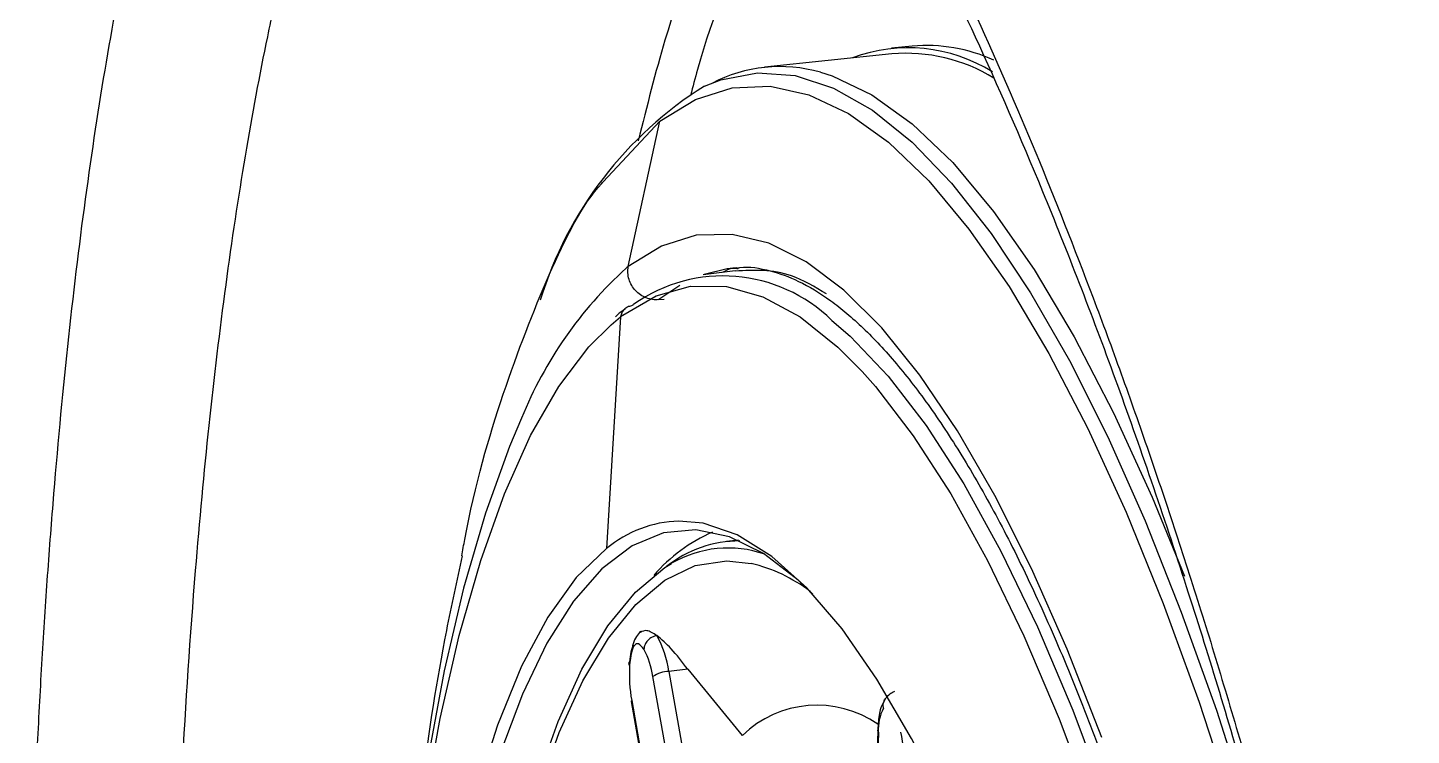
# Model space of a CAD drawing. Extents: x 526 to 610, y 679 to 808.
# Drawn here: x 600.197 to 602.154, y 729.554 to 730.555 of the extents above; entities that cross this region are included whole.
import ezdxf

# ---------------------------------------------------------------- set-up
doc = ezdxf.new("R2010")
doc.units = 0
doc.header["$MEASUREMENT"] = 0
doc.layers.add('1', color=4, linetype='Continuous')

# ---------------------------------------------------------------- blocks, each defined once
blk = doc.blocks.new('JETSETTER LX')
at = {"layer": '1', "color": 3, "linetype": 'Continuous', "lineweight": 25}
for p, q in [((75.3211, 33.6516), (75.2917, 33.6485)), ((75.2925, 33.6407), (75.1123, 33.6216)), ((74.8839, 33.4595), (74.9644, 33.5453)), ((74.9195, 33.3397), (74.9644, 33.5453)), ((75.071, 33.3339), (75.0254, 33.3282)), ((75.0731, 33.338), (75.0675, 33.3375)), ((74.9925, 33.3127), (74.9629, 33.2929)), ((74.9629, 33.2929), (74.9704, 33.2937)), ((74.9087, 33.2685), (74.8889, 32.9409)), ((74.8953, 33.2575), (74.9087, 33.2685)), ((75.0753, 32.9525), (75.0585, 32.9508)), ((75.0036, 32.7702), (74.9769, 32.767)), ((74.9769, 32.767), (75.1821, 31.6124)), ((75.0036, 32.7702), (75.0809, 32.6765)), ((75.1596, 31.6051), (74.9544, 32.7598)), ((74.9244, 32.7257), (75.1296, 31.571)), ((74.9238, 32.7243), (75.129, 31.5696)), ((75.2725, 32.6838), (75.2428, 31.5869)), ((75.2734, 32.6812), (75.2437, 31.5844))]:
    blk.add_line(p, q, dxfattribs=at)
at = {"layer": '1', "color": 3, "linetype": 'Continuous', "lineweight": 25, "flags": 128}
for points in [[(75.0275, 33.5951), (75.0503, 33.604), (75.1022, 33.6139), (75.1555, 33.61), (75.2099, 33.5923), (75.2652, 33.5609), (75.321, 33.5159), (75.377, 33.4576), (75.433, 33.3864), (75.4887, 33.3026), (75.5437, 33.2066), (75.5977, 33.0989), (75.6505, 32.9802), (75.7018, 32.851), (75.7514, 32.7121), (75.7988, 32.5642), (75.844, 32.4081), (75.8866, 32.2445), (75.9264, 32.0745), (75.9633, 31.8989), (75.997, 31.7185), (76.0273, 31.5345)], [(75.1913, 33.6147), (75.2078, 33.6096), (75.2642, 33.5828), (75.3213, 33.5418), (75.3788, 33.4867), (75.4363, 33.4178), (75.4936, 33.3356), (75.5502, 33.2404), (75.606, 33.1329), (75.6605, 33.0135), (75.7063, 32.9016)], [(74.9644, 33.5453), (75.0145, 33.5762), (75.0665, 33.5927), (75.1201, 33.595), (75.1751, 33.5828), (75.231, 33.5563), (75.2876, 33.5156), (75.3445, 33.461), (75.4015, 33.3928), (75.4583, 33.3113), (75.5144, 33.2169), (75.5696, 33.1104), (75.6237, 32.9921), (75.6762, 32.8628), (75.7269, 32.7233), (75.7755, 32.5742), (75.8218, 32.4164), (75.8654, 32.2509), (75.9062, 32.0784), (75.9438, 31.9001), (75.9782, 31.7168), (76.0091, 31.5297)], [(75.5896, 32.6735), (75.5405, 32.7982), (75.49, 32.9125), (75.4381, 33.0157), (75.3854, 33.1071), (75.332, 33.1863), (75.2782, 33.2528), (75.2245, 33.3063), (75.1711, 33.3463), (75.1183, 33.3726), (75.0665, 33.3852), (75.0158, 33.3839), (74.9667, 33.3687), (74.9195, 33.3397)], [(75.0675, 33.3375), (75.0596, 33.3365), (75.027, 33.3284)], [(74.9117, 33.2708), (74.9588, 33.2985), (75.0078, 33.3122), (75.0583, 33.3117), (75.1101, 33.2971), (75.1627, 33.2684), (75.2159, 33.2259), (75.2503, 33.1914)], [(74.577, 31.5663), (74.5754, 31.636), (74.5742, 31.8076), (74.5772, 31.9743), (74.5844, 32.1352), (74.5957, 32.2891), (74.611, 32.4352), (74.6303, 32.5725), (74.6535, 32.7002), (74.6804, 32.8176), (74.7108, 32.9239), (74.7446, 33.0184), (74.7815, 33.1006), (74.8213, 33.1699), (74.8638, 33.226), (74.8953, 33.2575)], [(75.2076, 33.2635), (75.2334, 33.2413), (75.2871, 33.1848), (75.3408, 33.115), (75.3941, 33.0323), (75.4467, 32.9372), (75.4982, 32.8302), (75.5483, 32.7121), (75.5967, 32.5836), (75.6431, 32.4454), (75.6873, 32.2984), (75.7289, 32.1435), (75.7677, 31.9817), (75.8035, 31.8139), (75.8361, 31.6413), (75.8651, 31.4647), (75.8906, 31.2854), (75.9123, 31.1044), (75.93, 30.9229), (75.9437, 30.7419), (75.9533, 30.5626)], [(75.2503, 33.1914), (75.2694, 33.1698), (75.3227, 33.1004), (75.3757, 33.0182), (75.4279, 32.9237), (75.4791, 32.8174), (75.5289, 32.7), (75.577, 32.5722), (75.6232, 32.4349), (75.6671, 32.2888), (75.7085, 32.1348), (75.7471, 31.974), (75.7826, 31.8072), (75.815, 31.6356), (75.8439, 31.4601), (75.8692, 31.2819), (75.8907, 31.102), (75.9083, 30.9216), (75.9219, 30.7417), (75.9315, 30.5635)], [(74.7686, 33.1252), (74.7516, 33.0852), (74.7175, 32.9907), (74.6867, 32.8847), (74.6593, 32.7677), (74.6356, 32.6405), (74.6156, 32.5038), (74.5995, 32.3583), (74.5873, 32.205), (74.5792, 32.0447), (74.5752, 31.8784), (74.5752, 31.707), (74.5794, 31.5316), (74.5877, 31.3531), (74.6, 31.1727), (74.6163, 30.9914), (74.6364, 30.8101), (74.6603, 30.6301)], [(75.7655, 30.6441), (75.7558, 30.8101), (75.7421, 30.9774), (75.7244, 31.145), (75.7028, 31.3116), (75.6775, 31.4759), (75.6487, 31.6369), (75.6165, 31.7933), (75.5812, 31.944), (75.5431, 32.088), (75.5025, 32.2241), (75.4595, 32.3515), (75.4146, 32.4691), (75.3681, 32.5763), (75.3202, 32.672), (75.2714, 32.7558), (75.222, 32.827), (75.1723, 32.885), (75.1228, 32.9295), (75.0737, 32.9601), (75.0254, 32.9766), (74.9912, 32.9797)], [(75.1805, 32.8763), (75.16, 32.8961), (75.111, 32.9337), (75.0627, 32.9574), (75.0153, 32.9672), (74.9693, 32.9629), (74.9249, 32.9445), (74.8824, 32.9122), (74.8423, 32.8663), (74.8046, 32.807), (74.7698, 32.7347), (74.7381, 32.6501)], [(74.8889, 32.9409), (74.8461, 32.8996), (74.806, 32.8439), (74.7687, 32.7742), (74.7346, 32.691), (74.704, 32.5949), (74.677, 32.4868), (74.654, 32.3674), (74.6349, 32.2376), (74.6201, 32.0984), (74.6096, 31.9509), (74.6035, 31.7962), (74.6018, 31.6355), (74.6046, 31.47), (74.6118, 31.3009), (74.6234, 31.1296), (74.6393, 30.9573), (74.6594, 30.7854), (74.6834, 30.6152)], [(74.7634, 32.4941), (74.7645, 32.4986), (74.7916, 32.5952), (74.8219, 32.6804), (74.8553, 32.7535), (74.8915, 32.8141), (74.9303, 32.8617), (74.9713, 32.8959), (75.0143, 32.9166), (75.059, 32.9235), (75.0932, 32.9197)], [(74.7603, 30.6039), (74.7368, 30.7654), (74.7169, 30.9286), (74.7009, 31.0925), (74.6888, 31.2558), (74.6808, 31.4173), (74.6768, 31.5759), (74.677, 31.7304), (74.6813, 31.8798), (74.6896, 32.0228), (74.702, 32.1586), (74.7183, 32.2862), (74.7385, 32.4045), (74.7623, 32.5128), (74.7896, 32.6103), (74.8202, 32.6962), (74.854, 32.77), (74.8905, 32.8312), (74.9296, 32.8792), (74.9711, 32.9138), (74.9809, 32.9198)], [(74.9244, 32.7257), (74.9238, 32.7247), (74.9238, 32.7243)], [(75.2734, 32.6812), (75.2726, 32.6828), (75.2725, 32.6838)]]:
    blk.add_lwpolyline(points, dxfattribs=at)
at = {"layer": '1', "color": 3, "linetype": 'Continuous', "lineweight": 25}
for centre, radius, start, end in [((75.3158, 33.4251), 0.2241, 57.996, 110.6443), ((75.3415, 33.4236), 0.2289, 65.4046, 95.0956), ((75.3122, 33.4033), 0.2382, 58.4954, 94.7461), ((75.1344, 33.4133), 0.2093, 74.2211, 117.5383), ((75.3166, 33.1327), 0.5453, 122.0184, 163.0155), ((75.3057, 32.9086), 0.5791, 132.2204, 158.0326), ((75.0951, 33.1127), 0.2871, 127.7196, 128.4611), ((75.0537, 33.1067), 0.2197, 45.537, 125.135), ((75.092, 33.0673), 0.2741, 126.9307, 127.7198), ((75.0753, 33.053), 0.2724, 126.9292, 127.7184), ((74.9963, 32.8118), 0.1679, 91.7238, 129.7543), ((75.1312, 32.7518), 0.2315, 113.527, 139.2993), ((75.077, 32.7855), 0.166, 89.7955, 128.5689), ((75.0607, 32.7836), 0.1579, 70.8387, 120.3437), ((75.0403, 32.7002), 0.2259, 52.8148, 76.4417), ((74.8328, 32.7474), 0.1454, 7.7467, 28.8692), ((74.8448, 32.7449), 0.1105, 7.7467, 28.8692), ((75.1273, 32.7626), 0.2062, 176.4541, 190.2954), ((74.9792, 32.7213), 0.0458, 92.8438, 122.8635), ((75.1865, 32.567), 0.1521, 55.5692, 133.9532), ((75.3399, 32.6847), 0.0667, 153.1271, 182.9651), ((75.0958, 32.6353), 0.2142, 358.7831, 12.2743)]:
    blk.add_arc(centre, radius, start, end, dxfattribs=at)
for points, knots in [([(74.0701, 32.0247), (74.0701, 32.0366), (74.0701, 32.0602), (74.0701, 32.0956), (74.0702, 32.1308), (74.0704, 32.1658), (74.0707, 32.2007), (74.0711, 32.2354), (74.0716, 32.27), (74.0722, 32.3044), (74.0729, 32.3387), (74.0736, 32.3728), (74.0745, 32.4067), (74.0754, 32.4405), (74.0765, 32.4741), (74.0776, 32.5076), (74.0799, 32.5713), (74.0839, 32.6644), (74.0904, 32.7851), (74.0981, 32.9033), (74.1099, 33.0573), (74.1274, 33.2421), (74.1529, 33.4501), (74.1828, 33.6437), (74.212, 33.7966), (74.2386, 33.9151), (74.2612, 34.0042), (74.285, 34.0874), (74.3269, 34.2161), (74.38, 34.3406), (74.4462, 34.4486), (74.5032, 34.5155), (74.5639, 34.5615), (74.6282, 34.586), (74.696, 34.5895), (74.7668, 34.5718), (74.8407, 34.5327), (74.9175, 34.4719), (74.9968, 34.3904), (75.0781, 34.289), (75.1609, 34.168), (75.2447, 34.0276), (75.315, 33.8956), (75.3711, 33.7814), (75.4271, 33.662), (75.4962, 33.5032), (75.5639, 33.3321), (75.6169, 33.1886), (75.6559, 33.0777), (75.6944, 32.9634), (75.7257, 32.8655), (75.7503, 32.7859), (75.7685, 32.7257), (75.7864, 32.665), (75.804, 32.6038), (75.8212, 32.5421), (75.8382, 32.4799), (75.8549, 32.4172), (75.8657, 32.375), (75.8711, 32.3539)], [0, 0, 0, 0, 0.004209, 0.008412, 0.012611, 0.016806, 0.020996, 0.025184, 0.029368, 0.03355, 0.037729, 0.041908, 0.046085, 0.050261, 0.054438, 0.058614, 0.062791, 0.078417, 0.094039, 0.109679, 0.125361, 0.156673, 0.187807, 0.218949, 0.250283, 0.268185, 0.286054, 0.303917, 0.321693, 0.375236, 0.406582, 0.437813, 0.468939, 0.500244, 0.531569, 0.562853, 0.593989, 0.625249, 0.656562, 0.687856, 0.719034, 0.750207, 0.781491, 0.797145, 0.812796, 0.843996, 0.875111, 0.890673, 0.906263, 0.921902, 0.937613, 0.945458, 0.953284, 0.961094, 0.968891, 0.976677, 0.984456, 0.992229, 1, 1, 1, 1]), ([(74.2725, 31.9744), (74.2732, 32.088), (74.2745, 32.3114), (74.2871, 32.6235), (74.3049, 32.8902), (74.3262, 33.1189), (74.3498, 33.3151), (74.3775, 33.4988), (74.4041, 33.6415), (74.4281, 33.7516), (74.4486, 33.8352), (74.4706, 33.9148), (74.4936, 33.9882), (74.5177, 34.0555), (74.5434, 34.1185), (74.5714, 34.1777), (74.6051, 34.2381), (74.6393, 34.2868), (74.6765, 34.3284), (74.7118, 34.3586), (74.7504, 34.3812), (74.7975, 34.3975), (74.8505, 34.4023), (74.893, 34.3896), (74.9122, 34.3839)], [0, 0, 0, 0, 0.0772251, 0.1517884, 0.2237189, 0.278685, 0.335153, 0.3908228, 0.4467556, 0.4768742, 0.5084097, 0.5413667, 0.5731556, 0.6038611, 0.6361089, 0.6699041, 0.7047156, 0.7523555, 0.781642, 0.821308, 0.8584661, 0.8931072, 0.9518598, 1, 1, 1, 1]), ([(74.9118, 34.3838), (74.9175, 34.3814), (74.9281, 34.3768), (74.9453, 34.3657), (74.962, 34.3534), (74.9767, 34.3414), (74.9921, 34.3276), (75.0069, 34.3136), (75.024, 34.2964), (75.0436, 34.2752), (75.0657, 34.2497), (75.1068, 34.1991), (75.1665, 34.1161), (75.2453, 33.9886), (75.3266, 33.8396), (75.4135, 33.6616), (75.509, 33.4423), (75.6097, 33.1827), (75.7069, 32.8988), (75.7939, 32.6142), (75.8441, 32.4232), (75.8679, 32.3327)], [0, 0, 0, 0, 0.042686, 0.078434, 0.107146, 0.133583, 0.150593, 0.168481, 0.188395, 0.210346, 0.234338, 0.260215, 0.339032, 0.412765, 0.482939, 0.559736, 0.645019, 0.738834, 0.834413, 0.921523, 1, 1, 1, 1]), ([(75.1907, 34.0741), (75.1739, 34.0577), (75.1231, 34.0085), (75.0493, 33.8695), (74.9795, 33.7006), (74.9459, 33.5665), (74.9337, 33.5178)], [0, 0, 0, 0, 0.162654, 0.488457, 0.81426, 1, 1, 1, 1]), ([(75.095, 33.8194), (75.0673, 33.7588), (75.0355, 33.689), (75.0109, 33.5941), (75.0076, 33.5818)], [0, 0, 0, 0, 0.8699244, 1, 1, 1, 1]), ([(74.6842, 32.9305), (74.6855, 32.9382), (74.7011, 33.0259), (74.7417, 33.1639), (74.8066, 33.332), (74.8552, 33.429), (74.8833, 33.4588), (74.8839, 33.4595)], [0, 0, 0, 0, 0.030862, 0.351457, 0.672053, 0.992649, 1, 1, 1, 1]), ([(75.0533, 33.3317), (75.0581, 33.3344), (75.0652, 33.3383), (75.0728, 33.3372), (75.0752, 33.3368)], [0, 0, 0, 0, 0.684245, 1, 1, 1, 1]), ([(75.2001, 33.301), (75.1835, 33.3108), (75.1394, 33.3368), (75.0973, 33.3347), (75.0711, 33.3334)], [0, 0, 0, 0, 0.376088, 1, 1, 1, 1]), ([(75.072, 33.3372), (75.0738, 33.3376), (75.0893, 33.3406), (75.118, 33.3353), (75.1609, 33.3205), (75.2051, 33.2937), (75.2516, 33.2546), (75.2988, 33.204), (75.3466, 33.142), (75.3946, 33.0687), (75.4425, 32.9843), (75.49, 32.8892), (75.5367, 32.7839), (75.5822, 32.6691), (75.6263, 32.5453), (75.6688, 32.4133), (75.7092, 32.2737), (75.7475, 32.1273), (75.7834, 31.9749), (75.8166, 31.8174), (75.847, 31.6556), (75.8745, 31.4903), (75.8989, 31.3225), (75.92, 31.1531), (75.9377, 30.9829), (75.9519, 30.8128), (75.9626, 30.6439), (75.9698, 30.4769), (75.9733, 30.3128), (75.9731, 30.1525), (75.9693, 29.9968), (75.9619, 29.8465), (75.9509, 29.7026), (75.9364, 29.5657), (75.9186, 29.4367), (75.8974, 29.3162), (75.8732, 29.2049), (75.8461, 29.1035), (75.8162, 29.0126), (75.784, 28.9326), (75.7498, 28.8641), (75.714, 28.8076), (75.6789, 28.7644), (75.656, 28.7449), (75.6453, 28.7359)], [0, 0, 0, 0, 0.00355, 0.030659, 0.054176, 0.079105, 0.103313, 0.1273, 0.151274, 0.175307, 0.199426, 0.223627, 0.247897, 0.272223, 0.296592, 0.320995, 0.345425, 0.369876, 0.394343, 0.418823, 0.443312, 0.467808, 0.492309, 0.516814, 0.54132, 0.565827, 0.590332, 0.614834, 0.639331, 0.663821, 0.688303, 0.712772, 0.737227, 0.761663, 0.786075, 0.810457, 0.834799, 0.859091, 0.883321, 0.907473, 0.931534, 0.955504, 0.979421, 1, 1, 1, 1]), ([(74.9156, 33.2801), (74.9114, 33.2772), (74.9065, 33.2739), (74.9019, 33.2692), (74.9013, 33.2685)], [0, 0, 0, 0, 0.861086, 1, 1, 1, 1]), ([(74.6846, 32.9304), (74.6769, 32.8952), (74.6541, 32.7902), (74.6265, 32.6117), (74.6016, 32.3964), (74.5881, 32.2388), (74.5845, 32.153), (74.584, 32.14)], [0, 0, 0, 0, 0.138269, 0.412663, 0.688127, 0.952642, 1, 1, 1, 1]), ([(74.9373, 32.8233), (74.9351, 32.8213), (74.9307, 32.8172), (74.9265, 32.8067), (74.9233, 32.7947), (74.9218, 32.7853), (74.9211, 32.7807)], [0, 0, 0, 0, 0.267938, 0.525149, 0.769995, 1, 1, 1, 1]), ([(74.9602, 32.8177), (74.955, 32.8208), (74.9453, 32.8268), (74.9396, 32.8236), (74.9369, 32.8221)], [0, 0, 0, 0, 0.530083, 1, 1, 1, 1]), ([(74.9416, 32.7982), (74.9391, 32.8015), (74.9355, 32.8061), (74.9311, 32.8063), (74.9282, 32.8041), (74.9258, 32.8), (74.9231, 32.7914), (74.9221, 32.7819), (74.9215, 32.7753)], [0, 0, 0, 0, 0.271453, 0.389532, 0.509236, 0.625997, 0.741669, 1, 1, 1, 1]), ([(75.0036, 32.7702), (74.9958, 32.7805), (74.9808, 32.8001), (74.9668, 32.812), (74.9602, 32.8177)], [0, 0, 0, 0, 0.522724, 1, 1, 1, 1]), ([(74.9215, 32.7753), (74.9209, 32.7767), (74.9201, 32.7785), (74.9211, 32.7802), (74.9214, 32.7806)], [0, 0, 0, 0, 0.732645, 1, 1, 1, 1]), ([(75.2835, 32.7286), (75.2814, 32.725), (75.276, 32.7159), (75.2734, 32.7008), (75.2727, 32.6881), (75.2725, 32.6838)], [0, 0, 0, 0, 0.295235, 0.759458, 1, 1, 1, 1]), ([(75.2805, 32.7148), (75.2803, 32.7171), (75.2801, 32.7218), (75.2816, 32.7267), (75.2833, 32.7283), (75.2834, 32.7283)], [0, 0, 0, 0, 0.49113, 0.982259, 1, 1, 1, 1]), ([(75.296, 32.7384), (75.2938, 32.7374), (75.2896, 32.7355), (75.2854, 32.7307), (75.2833, 32.7284)], [0, 0, 0, 0, 0.5057, 1, 1, 1, 1])]:
    blk.add_open_spline(points, degree=3, knots=knots, dxfattribs=at)
for points in [[(74.9629, 33.2929), (74.9599, 33.2928), (74.9539, 33.2926), (74.945, 33.295), (74.9368, 33.2993), (74.9297, 33.3054), (74.9241, 33.313), (74.9204, 33.3215), (74.9186, 33.3307), (74.9192, 33.3367), (74.9195, 33.3397)], [(74.9243, 33.2841), (74.9223, 33.2837), (74.9184, 33.2828), (74.9136, 33.2792), (74.91, 33.2744), (74.9091, 33.2705), (74.9087, 33.2685)], [(74.9602, 32.8177), (74.9578, 32.817), (74.953, 32.8158), (74.947, 32.8111), (74.9427, 32.805), (74.942, 32.8005), (74.9416, 32.7982)]]:
    blk.add_open_spline(points, degree=3, dxfattribs=at)

msp = doc.modelspace()

# ---------------------------------------------------------------- block references
at = {"layer": '1'}
msp.add_blockref('JETSETTER LX', (526.127, 696.8772), dxfattribs=at)

doc.saveas('drawing.dxf')
